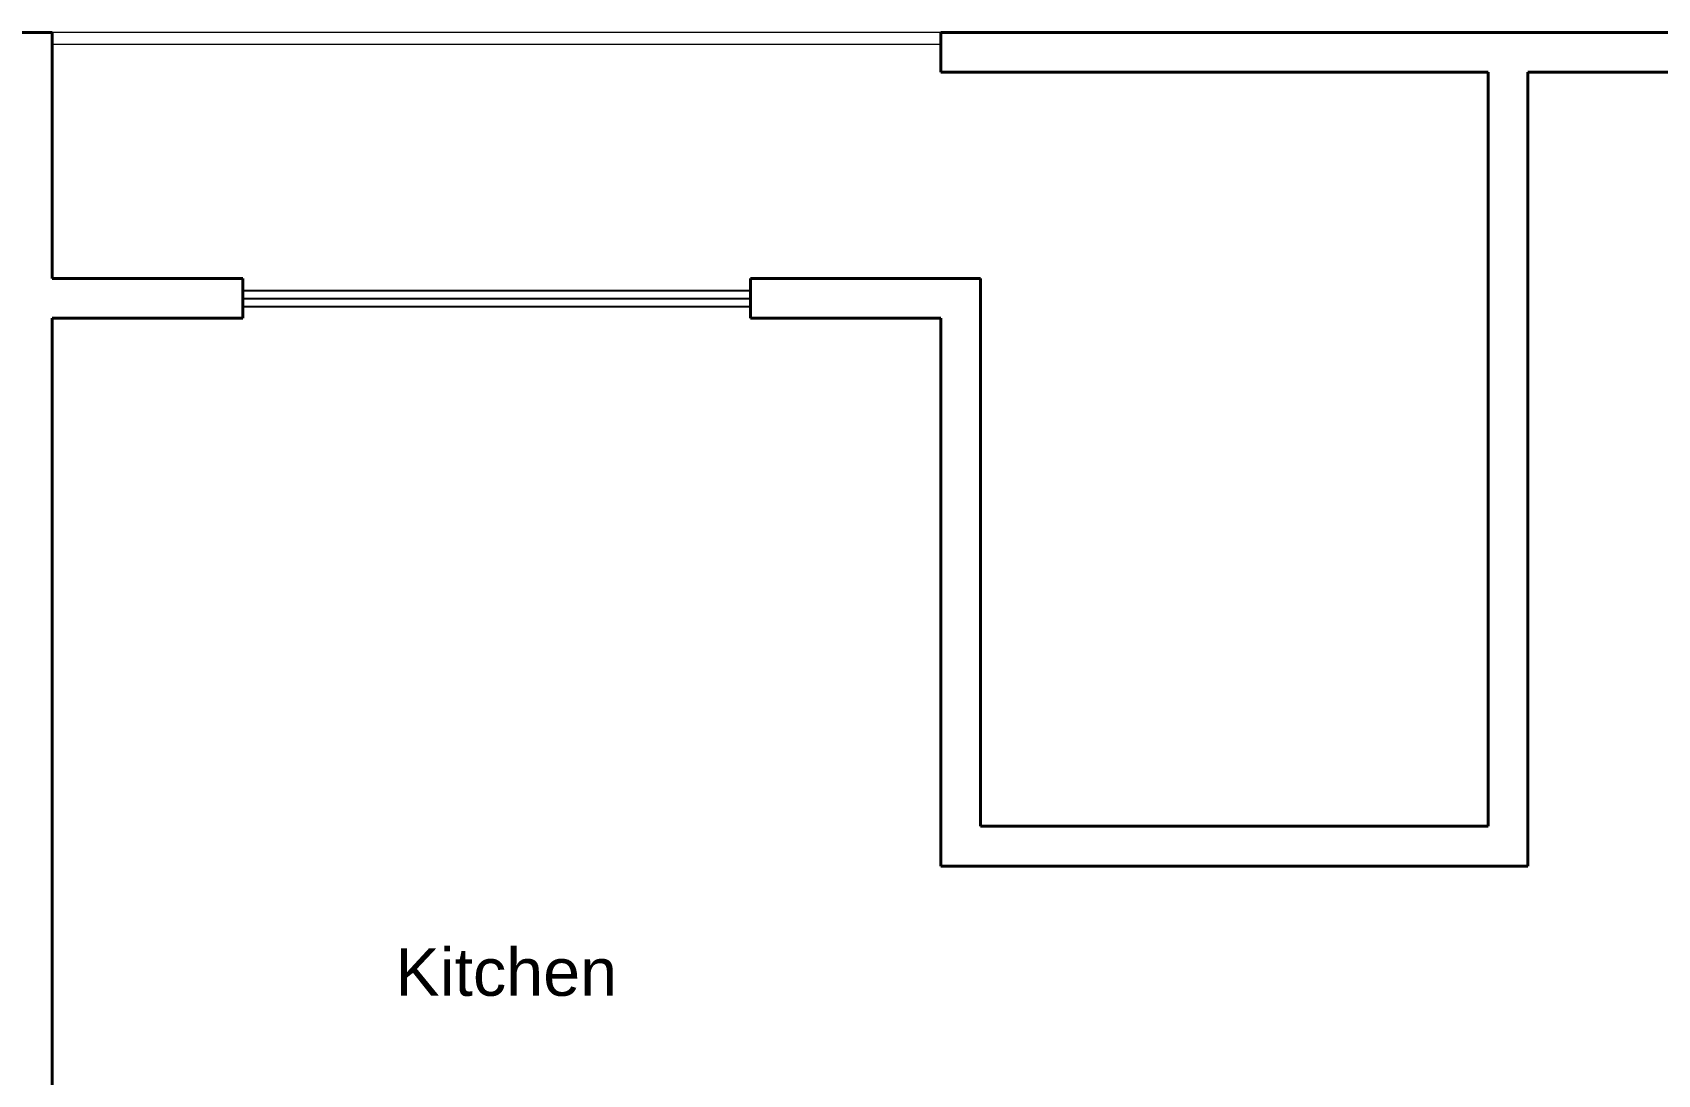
# Model space of a CAD drawing. Header units: inches. Extents: x 547 to 1628, y -123 to 254.
# Drawn here: x 1188.2 to 1393, y 123 to 254.3 of the extents above; entities that cross this region are included whole.
import ezdxf

# ---------------------------------------------------------------- set-up
doc = ezdxf.new("R2010")
doc.units = ezdxf.units.IN
doc.header["$MEASUREMENT"] = 0
for name, color, linetype, lineweight in [('Low Wall', 254, 'Continuous', 13), ('Wall', 7, 'Continuous', 40), ('Window', 150, 'Continuous', 25)]:
    doc.layers.add(name, color=color, linetype=linetype, lineweight=lineweight)
doc.styles.get("Standard").update_dxf_attribs({"font": ''})
doc.styles.get('Standard').set_extended_font_data('Arial')

msp = doc.modelspace()

# ---------------------------------------------------------------- linework, layer by layer
at = {"layer": 'Low Wall'}
for p, q in [((1302.65304, 254.27939), (1190.65304, 254.27939)), ((1302.65304, 252.77939), (1190.65304, 252.77939))]:
    msp.add_line(p, q, dxfattribs=at)
at = {"layer": 'Wall'}
for p, q in [((1190.65304, 254.27939), (1185.65304, 254.27939)), ((1190.65304, 223.27939), (1190.65304, 254.27939)), ((1484.15304, 254.27939), (1302.65304, 254.27939)), ((1302.65304, 249.27939), (1302.65304, 254.27939)), ((1371.65304, 249.27939), (1302.65304, 249.27939)), ((1371.65304, 154.27939), (1371.65304, 249.27939)), ((1443.65304, 249.27939), (1376.65304, 249.27939)), ((1376.65304, 149.27939), (1376.65304, 249.27939)), ((1214.65304, 223.27939), (1190.65304, 223.27939)), ((1214.65304, 218.27939), (1214.65304, 223.27939)), ((1278.65304, 218.27939), (1278.65304, 223.27939)), ((1307.65304, 223.27939), (1278.65304, 223.27939)), ((1307.65304, 154.27939), (1307.65304, 223.27939)), ((1190.65304, 84.27939), (1190.65304, 218.27939)), ((1214.65304, 218.27939), (1190.65304, 218.27939)), ((1302.65304, 218.27939), (1278.65304, 218.27939)), ((1302.65304, 149.27939), (1302.65304, 218.27939)), ((1371.65304, 154.27939), (1307.65304, 154.27939)), ((1376.65304, 149.27939), (1302.65304, 149.27939))]:
    msp.add_line(p, q, dxfattribs=at)
at = {"layer": 'Window'}
for p, q in [((1214.65304, 221.77939), (1278.65304, 221.77939)), ((1214.65304, 220.77939), (1278.65304, 220.77939)), ((1214.65304, 219.77939), (1278.65304, 219.77939))]:
    msp.add_line(p, q, dxfattribs=at)

# ---------------------------------------------------------------- texts
at = {"layer": 'Wall', "insert": (1233.9013, 138.92736), "char_height": 6, "attachment_point": 1}
msp.add_mtext_dynamic_manual_height_columns('Kitchen', width=27.8655982, gutter_width=1, heights=[0], dxfattribs=at)

doc.saveas('drawing.dxf')
